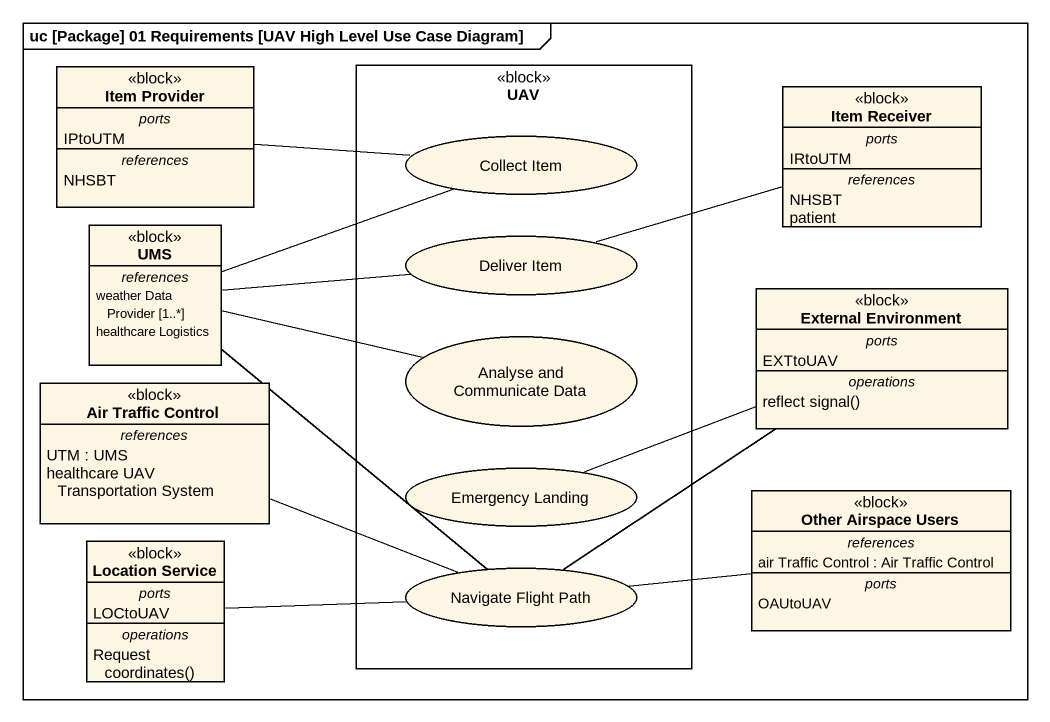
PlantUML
@startuml
mainframe uc [Package] 01 Requirements [UAV High Level Use Case Diagram]
allowmixing
hide circle
hide empty members
class "Item Provider" as Item_Provider <<block>> {
  -- ports --
  IPtoUTM
  -- references --
  NHSBT
}
rectangle UAV <<block>> {
  usecase "Collect Item" as Collect_Item
  usecase "Deliver Item" as Deliver_Item
  usecase "Analyse and Communicate Data" as Analyse_and_Communicate_Data
  usecase "Emergency Landing" as Emergency_Landing
  usecase "Navigate Flight Path" as Navigate_Flight_Path
}
class "Item Receiver" as Item_Receiver <<block>> {
  -- ports --
  IRtoUTM
  -- references --
  NHSBT
  patient
}
class UMS <<block>> {
  -- references --
  weather Data Provider [1..*]
  healthcare Logistics
}
class "External Environment" as External_Environment <<block>> {
  -- ports --
  EXTtoUAV
  -- operations --
  reflect signal()
}
class "Air Traffic Control" as Air_Traffic_Control <<block>> {
  -- references --
  UTM : UMS
  healthcare UAV Transportation System
}
class "Other Airspace Users" as Other_Airspace_Users <<block>> {
  -- references --
  air Traffic Control : Air Traffic Control
  -- ports --
  OAUtoUAV
}
class "Location Service" as Location_Service <<block>> {
  -- ports --
  LOCtoUAV
  -- operations --
  Request coordinates()
}
Collect_Item -left- Item_Provider
Collect_Item -left- UMS
UMS -- Navigate_Flight_Path
Deliver_Item -right- Item_Receiver
Deliver_Item -left- UMS
Analyse_and_Communicate_Data -left- UMS
Emergency_Landing -right- External_Environment
Other_Airspace_Users -left- Navigate_Flight_Path
Navigate_Flight_Path -up- External_Environment
Navigate_Flight_Path -left- Air_Traffic_Control
Navigate_Flight_Path -left- Location_Service
@enduml
